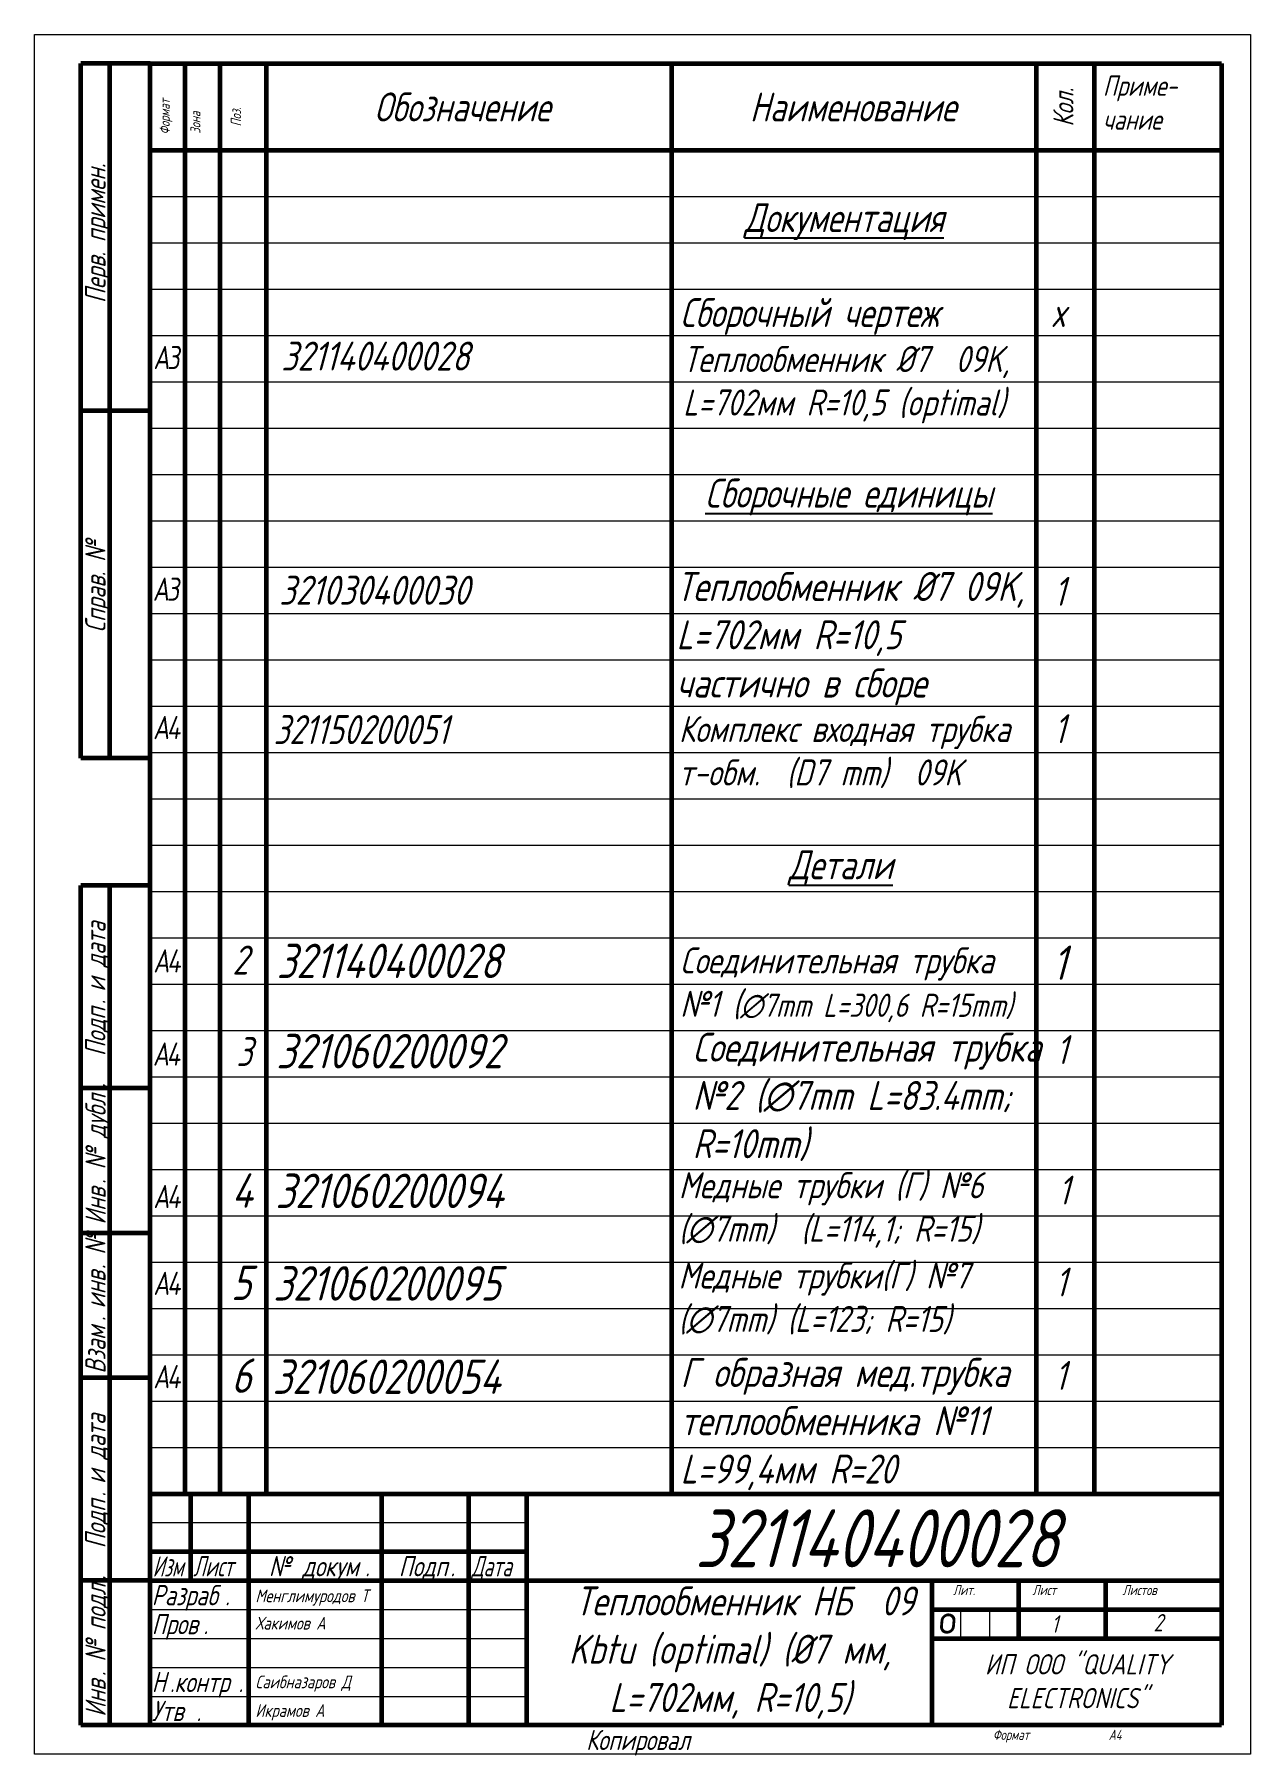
# Model space of a CAD drawing. Header units: millimetres. Extents: x 937859 to 970574, y 987894 to 996517.
# Drawn here: x 966115 to 966535, y 992896 to 993491 of the extents above; entities that cross this region are included whole.
import ezdxf

# ---------------------------------------------------------------- set-up
doc = ezdxf.new("R2010")
doc.units = ezdxf.units.MM
doc.header["$LTSCALE"] = 0.5
doc.linetypes.add('K5LT_BASIC', pattern=[0])
doc.linetypes.add('K5LT_THIN', pattern=[0])
doc.styles.add('KTEXTSTYLE', font='GOST_A.TTF', dxfattribs={"width": 0.96, "oblique": 15, "height": 8})
doc.styles.get("Standard").update_dxf_attribs({"font": 'GOST_A.TTF', "oblique": 15})
doc.styles.add('Table text', font='GOST_A.TTF', dxfattribs={"oblique": 15, "height": 2.8})

msp = doc.modelspace()

# ---------------------------------------------------------------- linework, layer by layer
at = {"linetype": 'K5LT_THIN', "lineweight": 18}
for p, q in [((966114.762, 993490.617), (966534.762, 993490.617)), ((966114.762, 992896.617), (966114.762, 993490.617)), ((966534.762, 993490.617), (966534.762, 992896.617)), ((966154.762, 993434.617), (966166.762, 993434.617)), ((966166.762, 993434.617), (966178.762, 993434.617)), ((966178.762, 993434.617), (966194.762, 993434.617)), ((966194.762, 993434.617), (966334.762, 993434.617)), ((966334.762, 993434.617), (966460.762, 993434.617)), ((966460.762, 993434.617), (966480.762, 993434.617)), ((966480.762, 993434.617), (966524.762, 993434.617)), ((966154.762, 993418.617), (966166.762, 993418.617)), ((966166.762, 993418.617), (966178.762, 993418.617)), ((966178.762, 993418.617), (966194.762, 993418.617)), ((966194.762, 993418.617), (966334.762, 993418.617)), ((966334.762, 993418.617), (966460.762, 993418.617)), ((966460.762, 993418.617), (966480.762, 993418.617)), ((966480.762, 993418.617), (966524.762, 993418.617)), ((966154.762, 993402.617), (966166.762, 993402.617)), ((966166.762, 993402.617), (966178.762, 993402.617)), ((966178.762, 993402.617), (966194.762, 993402.617)), ((966194.762, 993402.617), (966334.762, 993402.617)), ((966334.762, 993402.617), (966460.762, 993402.617)), ((966460.762, 993402.617), (966480.762, 993402.617)), ((966480.762, 993402.617), (966524.762, 993402.617)), ((966154.762, 993386.617), (966166.762, 993386.617)), ((966166.762, 993386.617), (966178.762, 993386.617)), ((966178.762, 993386.617), (966194.762, 993386.617)), ((966194.762, 993386.617), (966334.762, 993386.617)), ((966334.762, 993386.617), (966460.762, 993386.617)), ((966460.762, 993386.617), (966480.762, 993386.617)), ((966480.762, 993386.617), (966524.762, 993386.617)), ((966154.762, 993370.617), (966166.762, 993370.617)), ((966166.762, 993370.617), (966178.762, 993370.617)), ((966178.762, 993370.617), (966194.762, 993370.617)), ((966194.762, 993370.617), (966334.762, 993370.617)), ((966334.762, 993370.617), (966460.762, 993370.617)), ((966460.762, 993370.617), (966480.762, 993370.617)), ((966480.762, 993370.617), (966524.762, 993370.617)), ((966154.762, 993354.617), (966166.762, 993354.617)), ((966166.762, 993354.617), (966178.762, 993354.617)), ((966178.762, 993354.617), (966194.762, 993354.617)), ((966194.762, 993354.617), (966334.762, 993354.617)), ((966334.762, 993354.617), (966460.762, 993354.617)), ((966460.762, 993354.617), (966480.762, 993354.617)), ((966480.762, 993354.617), (966524.762, 993354.617)), ((966154.762, 993338.617), (966166.762, 993338.617)), ((966166.762, 993338.617), (966178.762, 993338.617)), ((966178.762, 993338.617), (966194.762, 993338.617)), ((966194.762, 993338.617), (966334.762, 993338.617)), ((966334.762, 993338.617), (966460.762, 993338.617)), ((966460.762, 993338.617), (966480.762, 993338.617)), ((966480.762, 993338.617), (966524.762, 993338.617)), ((966154.762, 993322.617), (966166.762, 993322.617)), ((966166.762, 993322.617), (966178.762, 993322.617)), ((966178.762, 993322.617), (966194.762, 993322.617)), ((966194.762, 993322.617), (966334.762, 993322.617)), ((966334.762, 993322.617), (966460.762, 993322.617)), ((966460.762, 993322.617), (966480.762, 993322.617)), ((966480.762, 993322.617), (966524.762, 993322.617)), ((966154.762, 993306.617), (966166.762, 993306.617)), ((966166.762, 993306.617), (966178.762, 993306.617)), ((966178.762, 993306.617), (966194.762, 993306.617)), ((966194.762, 993306.617), (966334.762, 993306.617)), ((966334.762, 993306.617), (966460.762, 993306.617)), ((966460.762, 993306.617), (966480.762, 993306.617)), ((966480.762, 993306.617), (966524.762, 993306.617)), ((966154.762, 993290.617), (966166.762, 993290.617)), ((966166.762, 993290.617), (966178.762, 993290.617)), ((966178.762, 993290.617), (966194.762, 993290.617)), ((966194.762, 993290.617), (966334.762, 993290.617)), ((966334.762, 993290.617), (966460.762, 993290.617)), ((966460.762, 993290.617), (966480.762, 993290.617)), ((966480.762, 993290.617), (966524.762, 993290.617)), ((966154.762, 993274.617), (966166.762, 993274.617)), ((966166.762, 993274.617), (966178.762, 993274.617)), ((966178.762, 993274.617), (966194.762, 993274.617)), ((966194.762, 993274.617), (966334.762, 993274.617)), ((966334.762, 993274.617), (966460.762, 993274.617)), ((966460.762, 993274.617), (966480.762, 993274.617)), ((966480.762, 993274.617), (966524.762, 993274.617)), ((966154.762, 993258.617), (966166.762, 993258.617)), ((966166.762, 993258.617), (966178.762, 993258.617)), ((966178.762, 993258.617), (966194.762, 993258.617)), ((966194.762, 993258.617), (966334.762, 993258.617)), ((966334.762, 993258.617), (966460.762, 993258.617)), ((966460.762, 993258.617), (966480.762, 993258.617)), ((966480.762, 993258.617), (966524.762, 993258.617)), ((966154.762, 993242.617), (966166.762, 993242.617)), ((966166.762, 993242.617), (966178.762, 993242.617)), ((966178.762, 993242.617), (966194.762, 993242.617)), ((966194.762, 993242.617), (966334.762, 993242.617)), ((966334.762, 993242.617), (966460.762, 993242.617)), ((966460.762, 993242.617), (966480.762, 993242.617)), ((966480.762, 993242.617), (966524.762, 993242.617)), ((966154.762, 993226.617), (966166.762, 993226.617)), ((966166.762, 993226.617), (966178.762, 993226.617)), ((966178.762, 993226.617), (966194.762, 993226.617)), ((966194.762, 993226.617), (966334.762, 993226.617)), ((966334.762, 993226.617), (966460.762, 993226.617)), ((966460.762, 993226.617), (966480.762, 993226.617)), ((966480.762, 993226.617), (966524.762, 993226.617)), ((966154.762, 993210.617), (966166.762, 993210.617)), ((966166.762, 993210.617), (966178.762, 993210.617)), ((966178.762, 993210.617), (966194.762, 993210.617)), ((966194.762, 993210.617), (966334.762, 993210.617)), ((966334.762, 993210.617), (966460.762, 993210.617)), ((966460.762, 993210.617), (966480.762, 993210.617)), ((966480.762, 993210.617), (966524.762, 993210.617)), ((966154.762, 993194.617), (966166.762, 993194.617)), ((966166.762, 993194.617), (966178.762, 993194.617)), ((966178.762, 993194.617), (966194.762, 993194.617)), ((966194.762, 993194.617), (966334.762, 993194.617)), ((966334.762, 993194.617), (966460.762, 993194.617)), ((966460.762, 993194.617), (966480.762, 993194.617)), ((966480.762, 993194.617), (966524.762, 993194.617)), ((966154.762, 993178.617), (966166.762, 993178.617)), ((966166.762, 993178.617), (966178.762, 993178.617)), ((966178.762, 993178.617), (966194.762, 993178.617)), ((966194.762, 993178.617), (966334.762, 993178.617)), ((966334.762, 993178.617), (966460.762, 993178.617)), ((966460.762, 993178.617), (966480.762, 993178.617)), ((966480.762, 993178.617), (966524.762, 993178.617)), ((966154.762, 993162.617), (966166.762, 993162.617)), ((966166.762, 993162.617), (966178.762, 993162.617)), ((966178.762, 993162.617), (966194.762, 993162.617)), ((966194.762, 993162.617), (966334.762, 993162.617)), ((966334.762, 993162.617), (966460.762, 993162.617)), ((966460.762, 993162.617), (966480.762, 993162.617)), ((966480.762, 993162.617), (966524.762, 993162.617)), ((966154.762, 993146.617), (966166.762, 993146.617)), ((966166.762, 993146.617), (966178.762, 993146.617)), ((966178.762, 993146.617), (966194.762, 993146.617)), ((966194.762, 993146.617), (966334.762, 993146.617)), ((966334.762, 993146.617), (966460.762, 993146.617)), ((966460.762, 993146.617), (966480.762, 993146.617)), ((966480.762, 993146.617), (966524.762, 993146.617)), ((966154.762, 993130.617), (966166.762, 993130.617)), ((966166.762, 993130.617), (966178.762, 993130.617)), ((966178.762, 993130.617), (966194.762, 993130.617)), ((966194.762, 993130.617), (966334.762, 993130.617)), ((966334.762, 993130.617), (966460.762, 993130.617)), ((966460.762, 993130.617), (966480.762, 993130.617)), ((966480.762, 993130.617), (966524.762, 993130.617)), ((966154.762, 993114.617), (966166.762, 993114.617)), ((966166.762, 993114.617), (966178.762, 993114.617)), ((966178.762, 993114.617), (966194.762, 993114.617)), ((966194.762, 993114.617), (966334.762, 993114.617)), ((966334.762, 993114.617), (966460.762, 993114.617)), ((966460.762, 993114.617), (966480.762, 993114.617)), ((966480.762, 993114.617), (966524.762, 993114.617)), ((966154.762, 993098.617), (966166.762, 993098.617)), ((966166.762, 993098.617), (966178.762, 993098.617)), ((966178.762, 993098.617), (966194.762, 993098.617)), ((966194.762, 993098.617), (966334.762, 993098.617)), ((966334.762, 993098.617), (966460.762, 993098.617)), ((966460.762, 993098.617), (966480.762, 993098.617)), ((966480.762, 993098.617), (966524.762, 993098.617)), ((966154.762, 993082.617), (966166.762, 993082.617)), ((966166.762, 993082.617), (966178.762, 993082.617)), ((966178.762, 993082.617), (966194.762, 993082.617)), ((966194.762, 993082.617), (966334.762, 993082.617)), ((966334.762, 993082.617), (966460.762, 993082.617)), ((966460.762, 993082.617), (966480.762, 993082.617)), ((966480.762, 993082.617), (966524.762, 993082.617)), ((966154.762, 993066.617), (966166.762, 993066.617)), ((966166.762, 993066.617), (966178.762, 993066.617)), ((966178.762, 993066.617), (966194.762, 993066.617)), ((966194.762, 993066.617), (966334.762, 993066.617)), ((966334.762, 993066.617), (966460.762, 993066.617)), ((966460.762, 993066.617), (966480.762, 993066.617)), ((966480.762, 993066.617), (966524.762, 993066.617)), ((966154.762, 993050.617), (966166.762, 993050.617)), ((966166.762, 993050.617), (966178.762, 993050.617)), ((966178.762, 993050.617), (966194.762, 993050.617)), ((966194.762, 993050.617), (966334.762, 993050.617)), ((966334.762, 993050.617), (966460.762, 993050.617)), ((966460.762, 993050.617), (966480.762, 993050.617)), ((966480.762, 993050.617), (966524.762, 993050.617)), ((966154.762, 993034.617), (966166.762, 993034.617)), ((966166.762, 993034.617), (966178.762, 993034.617)), ((966178.762, 993034.617), (966194.762, 993034.617)), ((966194.762, 993034.617), (966334.762, 993034.617)), ((966334.762, 993034.617), (966460.762, 993034.617)), ((966460.762, 993034.617), (966480.762, 993034.617)), ((966480.762, 993034.617), (966524.762, 993034.617)), ((966154.762, 993018.617), (966166.762, 993018.617)), ((966166.762, 993018.617), (966178.762, 993018.617)), ((966178.762, 993018.617), (966194.762, 993018.617)), ((966194.762, 993018.617), (966334.762, 993018.617)), ((966334.762, 993018.617), (966460.762, 993018.617)), ((966460.762, 993018.617), (966480.762, 993018.617)), ((966480.762, 993018.617), (966524.762, 993018.617)), ((966154.762, 993002.617), (966166.762, 993002.617)), ((966166.762, 993002.617), (966178.762, 993002.617)), ((966178.762, 993002.617), (966194.762, 993002.617)), ((966194.762, 993002.617), (966334.762, 993002.617)), ((966334.762, 993002.617), (966460.762, 993002.617)), ((966460.762, 993002.617), (966480.762, 993002.617)), ((966480.762, 993002.617), (966524.762, 993002.617)), ((966154.762, 992986.617), (966166.762, 992986.617)), ((966166.762, 992986.617), (966178.762, 992986.617)), ((966178.762, 992986.617), (966194.762, 992986.617)), ((966194.762, 992986.617), (966334.762, 992986.617)), ((966334.762, 992986.617), (966460.762, 992986.617)), ((966460.762, 992986.617), (966480.762, 992986.617)), ((966480.762, 992986.617), (966524.762, 992986.617)), ((966154.762, 992976.617), (966284.762, 992976.617)), ((966154.762, 992946.617), (966188.762, 992946.617)), ((966188.762, 992946.617), (966234.762, 992946.617)), ((966234.762, 992946.617), (966264.762, 992946.617)), ((966264.762, 992946.617), (966284.762, 992946.617)), ((966434.691, 992936.617), (966434.691, 992946.617)), ((966444.726, 992936.617), (966444.726, 992946.617)), ((966154.762, 992936.617), (966188.762, 992936.617)), ((966188.762, 992936.617), (966234.762, 992936.617)), ((966234.762, 992936.617), (966264.762, 992936.617)), ((966264.762, 992936.617), (966284.762, 992936.617)), ((966154.762, 992926.617), (966284.762, 992926.617)), ((966154.762, 992916.617), (966284.762, 992916.617)), ((966534.762, 992896.617), (966114.762, 992896.617))]:
    msp.add_line(p, q, dxfattribs=at)
at = {"linetype": 'K5LT_BASIC', "lineweight": 60}
for p, q in [((966130.762, 993240.617), (966130.762, 993480.617)), ((966154.762, 993480.617), (966130.762, 993480.617)), ((966140.762, 993240.617), (966140.762, 993480.617)), ((966154.762, 993480.617), (966524.762, 993480.617)), ((966154.762, 992906.617), (966154.762, 993480.617)), ((966166.762, 993480.617), (966166.762, 993450.617)), ((966178.762, 993480.617), (966178.762, 993450.617)), ((966194.762, 993480.617), (966194.762, 993450.617)), ((966334.762, 993480.617), (966334.762, 993450.617)), ((966460.762, 993480.617), (966460.762, 993450.617)), ((966480.762, 993480.617), (966480.762, 993450.617)), ((966524.762, 993480.617), (966524.762, 992906.617)), ((966154.762, 993450.617), (966524.762, 993450.617)), ((966166.762, 993450.617), (966166.762, 993434.617)), ((966178.762, 993450.617), (966178.762, 993434.617)), ((966194.762, 993450.617), (966194.762, 993434.617)), ((966334.762, 993450.617), (966334.762, 993434.617)), ((966460.762, 993450.617), (966460.762, 993434.617)), ((966480.762, 993450.617), (966480.762, 993434.617)), ((966166.762, 993434.617), (966166.762, 993418.617)), ((966178.762, 993434.617), (966178.762, 993418.617)), ((966194.762, 993434.617), (966194.762, 993418.617)), ((966334.762, 993434.617), (966334.762, 993418.617)), ((966460.762, 993434.617), (966460.762, 993418.617)), ((966480.762, 993434.617), (966480.762, 993418.617)), ((966166.762, 993418.617), (966166.762, 993402.617)), ((966178.762, 993418.617), (966178.762, 993402.617)), ((966194.762, 993418.617), (966194.762, 993402.617)), ((966334.762, 993418.617), (966334.762, 993402.617)), ((966460.762, 993418.617), (966460.762, 993402.617)), ((966480.762, 993418.617), (966480.762, 993402.617)), ((966166.762, 993402.617), (966166.762, 993386.617)), ((966178.762, 993402.617), (966178.762, 993386.617)), ((966194.762, 993402.617), (966194.762, 993386.617)), ((966334.762, 993402.617), (966334.762, 993386.617)), ((966460.762, 993402.617), (966460.762, 993386.617)), ((966480.762, 993402.617), (966480.762, 993386.617)), ((966166.762, 993386.617), (966166.762, 993370.617)), ((966178.762, 993386.617), (966178.762, 993370.617)), ((966194.762, 993386.617), (966194.762, 993370.617)), ((966334.762, 993386.617), (966334.762, 993370.617)), ((966460.762, 993386.617), (966460.762, 993370.617)), ((966480.762, 993386.617), (966480.762, 993370.617)), ((966166.762, 993370.617), (966166.762, 993354.617)), ((966178.762, 993370.617), (966178.762, 993354.617)), ((966194.762, 993370.617), (966194.762, 993354.617)), ((966334.762, 993370.617), (966334.762, 993354.617)), ((966460.762, 993370.617), (966460.762, 993354.617)), ((966480.762, 993370.617), (966480.762, 993354.617)), ((966154.762, 993360.617), (966130.762, 993360.617)), ((966166.762, 993354.617), (966166.762, 993338.617)), ((966178.762, 993354.617), (966178.762, 993338.617)), ((966194.762, 993354.617), (966194.762, 993338.617)), ((966334.762, 993354.617), (966334.762, 993338.617)), ((966460.762, 993354.617), (966460.762, 993338.617)), ((966480.762, 993354.617), (966480.762, 993338.617)), ((966166.762, 993338.617), (966166.762, 993322.617)), ((966178.762, 993338.617), (966178.762, 993322.617)), ((966194.762, 993338.617), (966194.762, 993322.617)), ((966334.762, 993338.617), (966334.762, 993322.617)), ((966460.762, 993338.617), (966460.762, 993322.617)), ((966480.762, 993338.617), (966480.762, 993322.617)), ((966166.762, 993322.617), (966166.762, 993306.617)), ((966178.762, 993322.617), (966178.762, 993306.617)), ((966194.762, 993322.617), (966194.762, 993306.617)), ((966334.762, 993322.617), (966334.762, 993306.617)), ((966460.762, 993322.617), (966460.762, 993306.617)), ((966480.762, 993322.617), (966480.762, 993306.617)), ((966166.762, 993306.617), (966166.762, 993290.617)), ((966178.762, 993306.617), (966178.762, 993290.617)), ((966194.762, 993306.617), (966194.762, 993290.617)), ((966334.762, 993306.617), (966334.762, 993290.617)), ((966460.762, 993306.617), (966460.762, 993290.617)), ((966480.762, 993306.617), (966480.762, 993290.617)), ((966166.762, 993290.617), (966166.762, 993274.617)), ((966178.762, 993290.617), (966178.762, 993274.617)), ((966194.762, 993290.617), (966194.762, 993274.617)), ((966334.762, 993290.617), (966334.762, 993274.617)), ((966460.762, 993290.617), (966460.762, 993274.617)), ((966480.762, 993290.617), (966480.762, 993274.617)), ((966166.762, 993274.617), (966166.762, 993258.617)), ((966178.762, 993274.617), (966178.762, 993258.617)), ((966194.762, 993274.617), (966194.762, 993258.617)), ((966334.762, 993274.617), (966334.762, 993258.617)), ((966460.762, 993274.617), (966460.762, 993258.617)), ((966480.762, 993274.617), (966480.762, 993258.617)), ((966166.762, 993258.617), (966166.762, 993242.617)), ((966178.762, 993258.617), (966178.762, 993242.617)), ((966194.762, 993258.617), (966194.762, 993242.617)), ((966334.762, 993258.617), (966334.762, 993242.617)), ((966460.762, 993258.617), (966460.762, 993242.617)), ((966480.762, 993258.617), (966480.762, 993242.617)), ((966154.762, 993240.617), (966130.762, 993240.617)), ((966166.762, 993242.617), (966166.762, 993226.617)), ((966178.762, 993242.617), (966178.762, 993226.617)), ((966194.762, 993242.617), (966194.762, 993226.617)), ((966334.762, 993242.617), (966334.762, 993226.617)), ((966460.762, 993242.617), (966460.762, 993226.617)), ((966480.762, 993242.617), (966480.762, 993226.617)), ((966166.762, 993226.617), (966166.762, 993210.617)), ((966178.762, 993226.617), (966178.762, 993210.617)), ((966194.762, 993226.617), (966194.762, 993210.617)), ((966334.762, 993226.617), (966334.762, 993210.617)), ((966460.762, 993226.617), (966460.762, 993210.617)), ((966480.762, 993226.617), (966480.762, 993210.617)), ((966166.762, 993210.617), (966166.762, 993194.617)), ((966178.762, 993210.617), (966178.762, 993194.617)), ((966194.762, 993210.617), (966194.762, 993194.617)), ((966334.762, 993210.617), (966334.762, 993194.617)), ((966460.762, 993210.617), (966460.762, 993194.617)), ((966480.762, 993210.617), (966480.762, 993194.617)), ((966130.762, 992906.617), (966130.762, 993196.617)), ((966154.762, 993196.617), (966130.762, 993196.617)), ((966140.762, 992906.617), (966140.762, 993196.617)), ((966166.762, 993194.617), (966166.762, 993178.617)), ((966178.762, 993194.617), (966178.762, 993178.617)), ((966194.762, 993194.617), (966194.762, 993178.617)), ((966334.762, 993194.617), (966334.762, 993178.617)), ((966460.762, 993194.617), (966460.762, 993178.617)), ((966480.762, 993194.617), (966480.762, 993178.617)), ((966166.762, 993178.617), (966166.762, 993162.617)), ((966178.762, 993178.617), (966178.762, 993162.617)), ((966194.762, 993178.617), (966194.762, 993162.617)), ((966334.762, 993178.617), (966334.762, 993162.617)), ((966460.762, 993178.617), (966460.762, 993162.617)), ((966480.762, 993178.617), (966480.762, 993162.617)), ((966166.762, 993162.617), (966166.762, 993146.617)), ((966178.762, 993162.617), (966178.762, 993146.617)), ((966194.762, 993162.617), (966194.762, 993146.617)), ((966334.762, 993162.617), (966334.762, 993146.617)), ((966460.762, 993162.617), (966460.762, 993146.617)), ((966480.762, 993162.617), (966480.762, 993146.617)), ((966166.762, 993146.617), (966166.762, 993130.617)), ((966178.762, 993146.617), (966178.762, 993130.617)), ((966194.762, 993146.617), (966194.762, 993130.617)), ((966334.762, 993146.617), (966334.762, 993130.617)), ((966460.762, 993146.617), (966460.762, 993130.617)), ((966480.762, 993146.617), (966480.762, 993130.617)), ((966166.762, 993130.617), (966166.762, 993114.617)), ((966178.762, 993130.617), (966178.762, 993114.617)), ((966194.762, 993130.617), (966194.762, 993114.617)), ((966334.762, 993130.617), (966334.762, 993114.617)), ((966460.762, 993130.617), (966460.762, 993114.617)), ((966480.762, 993130.617), (966480.762, 993114.617)), ((966154.762, 993126.617), (966130.762, 993126.617)), ((966166.762, 993114.617), (966166.762, 993098.617)), ((966178.762, 993114.617), (966178.762, 993098.617)), ((966194.762, 993114.617), (966194.762, 993098.617)), ((966334.762, 993114.617), (966334.762, 993098.617)), ((966460.762, 993114.617), (966460.762, 993098.617)), ((966480.762, 993114.617), (966480.762, 993098.617)), ((966166.762, 993098.617), (966166.762, 993082.617)), ((966178.762, 993098.617), (966178.762, 993082.617)), ((966194.762, 993098.617), (966194.762, 993082.617)), ((966334.762, 993098.617), (966334.762, 993082.617)), ((966460.762, 993098.617), (966460.762, 993082.617)), ((966480.762, 993098.617), (966480.762, 993082.617)), ((966166.762, 993082.617), (966166.762, 993066.617)), ((966178.762, 993082.617), (966178.762, 993066.617)), ((966194.762, 993082.617), (966194.762, 993066.617)), ((966334.762, 993082.617), (966334.762, 993066.617)), ((966460.762, 993082.617), (966460.762, 993066.617)), ((966480.762, 993082.617), (966480.762, 993066.617)), ((966154.762, 993076.617), (966130.762, 993076.617)), ((966166.762, 993066.617), (966166.762, 993050.617)), ((966178.762, 993066.617), (966178.762, 993050.617)), ((966194.762, 993066.617), (966194.762, 993050.617)), ((966334.762, 993066.617), (966334.762, 993050.617)), ((966460.762, 993066.617), (966460.762, 993050.617)), ((966480.762, 993066.617), (966480.762, 993050.617)), ((966166.762, 993050.617), (966166.762, 993034.617)), ((966178.762, 993050.617), (966178.762, 993034.617)), ((966194.762, 993050.617), (966194.762, 993034.617)), ((966334.762, 993050.617), (966334.762, 993034.617)), ((966460.762, 993050.617), (966460.762, 993034.617)), ((966480.762, 993050.617), (966480.762, 993034.617)), ((966166.762, 993034.617), (966166.762, 993018.617)), ((966178.762, 993034.617), (966178.762, 993018.617)), ((966194.762, 993034.617), (966194.762, 993018.617)), ((966334.762, 993034.617), (966334.762, 993018.617)), ((966460.762, 993034.617), (966460.762, 993018.617)), ((966480.762, 993034.617), (966480.762, 993018.617)), ((966154.762, 993026.617), (966130.762, 993026.617)), ((966166.762, 993018.617), (966166.762, 993002.617)), ((966178.762, 993018.617), (966178.762, 993002.617)), ((966194.762, 993018.617), (966194.762, 993002.617)), ((966334.762, 993018.617), (966334.762, 993002.617)), ((966460.762, 993018.617), (966460.762, 993002.617)), ((966480.762, 993018.617), (966480.762, 993002.617)), ((966166.762, 993002.617), (966166.762, 992986.617)), ((966178.762, 993002.617), (966178.762, 992986.617)), ((966194.762, 993002.617), (966194.762, 992986.617)), ((966334.762, 993002.617), (966334.762, 992986.617)), ((966460.762, 993002.617), (966460.762, 992986.617)), ((966480.762, 993002.617), (966480.762, 992986.617)), ((966154.762, 992986.617), (966524.762, 992986.617)), ((966154.762, 992906.617), (966154.762, 992986.617)), ((966168.762, 992956.617), (966168.762, 992986.617)), ((966188.762, 992936.617), (966188.762, 992986.617)), ((966234.762, 992936.617), (966234.762, 992986.617)), ((966264.762, 992936.617), (966264.762, 992986.617)), ((966284.762, 992906.617), (966284.762, 992986.617)), ((966154.762, 992966.617), (966168.762, 992966.617)), ((966168.762, 992966.617), (966188.762, 992966.617)), ((966188.762, 992966.617), (966234.762, 992966.617)), ((966234.762, 992966.617), (966264.762, 992966.617)), ((966264.762, 992966.617), (966284.762, 992966.617)), ((966154.762, 992956.617), (966130.762, 992956.617)), ((966154.762, 992956.617), (966168.762, 992956.617)), ((966168.762, 992956.617), (966188.762, 992956.617)), ((966188.762, 992956.617), (966234.762, 992956.617)), ((966234.762, 992956.617), (966264.762, 992956.617)), ((966264.762, 992956.617), (966284.762, 992956.617)), ((966284.762, 992956.617), (966524.762, 992956.617)), ((966424.762, 992906.617), (966424.762, 992956.617)), ((966454.762, 992936.617), (966454.762, 992956.617)), ((966484.762, 992936.617), (966484.762, 992956.617)), ((966424.762, 992946.617), (966454.762, 992946.617)), ((966454.762, 992946.617), (966524.762, 992946.617)), ((966188.762, 992906.617), (966188.762, 992936.617)), ((966234.762, 992906.617), (966234.762, 992936.617)), ((966264.762, 992906.617), (966264.762, 992936.617)), ((966424.762, 992936.617), (966434.691, 992936.617)), ((966434.691, 992936.617), (966444.726, 992936.617)), ((966444.726, 992936.617), (966454.762, 992936.617)), ((966454.762, 992936.617), (966484.762, 992936.617)), ((966484.762, 992936.617), (966524.762, 992936.617)), ((966154.762, 992906.617), (966130.762, 992906.617)), ((966524.762, 992906.617), (966154.762, 992906.617))]:
    msp.add_line(p, q, dxfattribs=at)

# ---------------------------------------------------------------- texts
at = {"style": 'KTEXTSTYLE', "oblique": 15, "width": 0.965}
for s, p in [('и дата', (966139.313, 993160.018)), ('Подп', (966139.313, 993137.728)), ('. ', (966139.313, 993155.539)), ('дубл', (966139.384, 993109.404)), ('.', (966139.384, 993126.732)), ('. № ', (966139.384, 993093.524)), ('Инв', (966139.384, 993079.557)), ('. №', (966139.313, 993064.094)), ('инв', (966139.313, 993050.63)), ('. ', (966139.313, 993046.15)), ('Взам', (966139.313, 993028.098)), ('и дата', (966139.313, 992990.018)), ('Подп', (966139.313, 992967.728)), ('. ', (966139.313, 992985.539)), ('.', (966139.384, 992956.732)), ('подл', (966139.384, 992939.404)), ('. № ', (966139.384, 992923.524)), ('Инв', (966139.384, 992909.557))]:
    msp.add_text(s, height=7, rotation=90.000003, dxfattribs=at).set_placement(p)
at = {"style": 'KTEXTSTYLE', "oblique": 15}
for s, width, p in [('Изм', 0.797, (966155.583, 992957.995)), ('Лист', 0.816, (966169.555, 992958.065)), ('№ ', 0.965, (966195.721, 992958.065)), ('Подп', 0.965, (966240.574, 992958.065)), ('Дата', 0.816, (966265.682, 992958.06)), ('.', 0.797, (966167.648, 992957.995)), ('докум', 0.965, (966207.255, 992958.065)), ('.', 0.965, (966228.929, 992958.065)), ('.', 0.965, (966258.385, 992958.065)), ('Разраб', 0.965, (966155.279, 992948.065)), ('.', 0.965, (966180.574, 992948.065)), ('Пров', 0.965, (966155.279, 992938.065)), ('.', 0.965, (966173.09, 992938.065)), ('Н', 0.965, (966155.279, 992918.065)), ('контр', 0.965, (966163.084, 992918.065)), ('.', 0.965, (966161.502, 992918.065)), ('.', 0.965, (966185.187, 992918.065)), ('Утв', 0.965, (966155.279, 992908.065)), ('.', 0.965, (966170.676, 992908.065)), ('Копировал', 0.965, (966305.279, 992898.06))]:
    msp.add_text(s, height=7, dxfattribs=dict(at, width=width)).set_placement(p)
at = {"attachment_point": 1, "style": 'KTEXTSTYLE'}
for s, insert, char_height, width in [('{\\Q15;\\W0.965;Приме-}', (966483.762, 993476.415), 7, 45.10717), ('{\\Q15;\\W0.965;Обозначение}', (966232.118, 993470.55), 10, 90.64879), ('{\\Q15;\\W0.965;Наименование}', (966361.811, 993470.55), 10, 64.65555), ('{\\Q15;\\W0.965;чание}', (966483.762, 993464.686), 7, 50.46796), ('{\\Q15;\\W0.965;\\LДокументация}', (966359.958, 993432.326), 10, 73.33507), ('{\\Q15;\\W0.965;Сборочный чертеж}', (966337.762, 993399.55), 10, 148.01606), ('{\\Q15;\\W0.965;\\LСборочные единицы}', (966346.351, 993337.177), 10, 126.27359), ('{\\Q15;\\W0.965;\\LДетали}', (966375.241, 993208.83), 10, 40.88115)]:
    msp.add_mtext(s, dxfattribs=dict(at, insert=insert, char_height=char_height, width=width))
at = {"char_height": 7, "attachment_point": 1, "style": 'KTEXTSTYLE'}
for s, insert, width, rotation in [('{\\Q15;\\W0.965;Кол.}', (966466.608, 993458.764), 23.47075, 90), ('{\\Q15;\\W0.965;Перв. примен.}', (966132.308, 993397.836), 79.52135, 90.000003), ('{\\Q15;\\W0.965;Справ. №}', (966132.308, 993284.063), 58.18247, 90.000003)]:
    msp.add_mtext(s, dxfattribs=dict(at, insert=insert, width=width, rotation=rotation))
at = {"char_height": 5, "attachment_point": 1, "rotation": 90, "style": 'KTEXTSTYLE'}
for s, insert in [('\\H3.5;\\W0.965;\\Q15;\\Q15;\\W0.946;Формат', (966157.996, 993456.033)), ('\\H3.5;\\W0.965;\\Q15;\\Q15;Зона', (966168.608, 993456.31)), ('\\H3.5;\\W0.965;\\Q15;\\Q15;Поз.', (966182.608, 993458.857))]:
    msp.add_mtext(s, dxfattribs=dict(at, insert=insert))
at = {"attachment_point": 1, "style": 'KTEXTSTYLE'}
for s, insert, char_height in [('{\\Q15;\\W0.965;х}', (966466.164, 993399.55), 10), ('{\\Q9;\\W0.965;\\T0.75;А3}', (966155.837, 993383.015), 8), ('{\\Q9;\\W0.965;\\T0.75;А3}', (966155.674, 993303.015), 8), ('{\\H2x;\\Q15;\\W0.965;1}', (966466.825, 993303.265), 5), ('{\\Q9;\\W0.965;\\T0.75;А4}', (966155.746, 993255.209), 8), ('{\\H2x;\\Q15;\\W0.965;1}', (966466.825, 993255.825), 5), ('{\\Q9;\\W0.965;\\T0.75;А4}', (966155.837, 993174.613), 8), ('{\\Q9;\\W0.965;\\T0.75;А4}', (966155.697, 993142.459), 8), ('{\\H2x;\\Q15;\\W0.965;3}', (966184.476, 993144.323), 5), ('{\\H2x;\\Q15;\\W0.965;1}', (966467.594, 993145.003), 5), ('{\\H2x;\\Q15;\\W0.965;1}', (966468.265, 993096.473), 5), ('{\\Q9;\\W0.965;\\T0.75;А4}', (966155.837, 993093.235), 8), ('{\\H2x;\\Q15;\\W0.965;1}', (966467.281, 993064.736), 5), ('{\\Q9;\\W0.965;\\T0.75;А4}', (966155.837, 993063.251), 8), ('{\\Q9;\\W0.965;\\T0.75;А4}', (966155.837, 993031.029), 8), ('{\\H2x;\\Q15;\\W0.965;1}', (966467.111, 993032.473), 5), ('\\H3.5;\\W0.965;\\Q15;\\Q15;Лит.', (966431.983, 992955.07), 5), ('\\H3.5;\\W0.965;\\Q15;\\Q15;Лист', (966459.413, 992955.07), 5), ('\\H3.5;\\W0.965;\\Q15;\\Q15;Листов', (966490.523, 992955.07), 5), ('{\\Q15;\\W0.965;1}', (966465.904, 992944.592), 6), ('{\\Q15;\\W0.965;2}', (966501.265, 992945.05), 6), ('\\H3.5;\\W0.965;\\Q15;\\Q15;Формат', (966445.762, 992905.07), 5), ('\\H3.5;\\W0.965;\\Q15;\\Q15;A4', (966485.762, 992905.07), 5)]:
    msp.add_mtext(s, dxfattribs=dict(at, insert=insert, char_height=char_height))
at = {"attachment_point": 1}
for s, insert, char_height, width in [('  321140400028', (966189.703, 993384.516), 10, 91.95764), ('Теплообменник %%C7  09K, L=702мм R=10,5 (optimal) ', (966338.775, 993382.995), 9, 128.15758), ('321030400030', (966199.255, 993303.646), 10, 233.4629)]:
    msp.add_mtext(s, dxfattribs=dict(at, insert=insert, char_height=char_height, width=width))
at = {"attachment_point": 1, "style": 'Table text'}
for s, width, insert, char_height in [('Теплообменник %%C7 09K, L=702мм R=10,5 частично в сборе', 125.79032, (966336.513, 993304.936), 10), ('2', 3.95012, (966183.107, 993175.921), 10), ('321140400028', 48.47861, (966198.447, 993176.575), 11.9), ('Соединительная трубка №1 ({\\H0.88889x;∅7mm L=300,6 R=15mm)}', 125.75919, (966337.758, 993175.304), 9), ('1', 4.39678, (966466.299, 993175.956), 11.9), ('321060200092', 48.47861, (966198.321, 993145.413), 11.9), ('Соединительная трубка №2 (∅7mm L=83.4mm; R=10mm)', 124.48018, (966342.075, 993145.817), 10), ('4', 3.95012, (966182.852, 993097.27), 11.9), ('321060200094', 48.47861, (966198.047, 993097.16), 11.9), ('Медные трубки (Г) №6   (∅7mm)  (L=114,1; R=15)', 132.33917, (966337.286, 993097.636), 9), ('5', 3.95012, (966182.62, 993065.401), 11.9), ('321060200095', 48.47861, (966197.273, 993065.195), 11.9), ('Медные трубки(Г) №7 (∅7mm) (L=123; R=15)', 132.78675, (966337.186, 993066.467), 9), ('6', 3.95012, (966182.729, 993033.341), 11.9), ('321060200054', 48.47861, (966197.029, 993032.956), 11.9), ('Г образная мед.трубка теплообменника №11 L=99,4мм R=20', 130.02493, (966337.894, 993033.468), 10)]:
    msp.add_mtext_dynamic_manual_height_columns(s, width=width, gutter_width=13.929, heights=[0], dxfattribs=dict(at, insert=insert, char_height=char_height))
at = {"attachment_point": 1}
for s, width, gutter_width, insert, char_height in [('{\\W0.965;321150200051}', 254.09307, 0.554, (966197.316, 993255.523), 10), ('Комплекс входная трубка т-обм.  (D7 mm)  09K ', 128.39514, 0.554, (966337.308, 993255.219), 9), ('Менглимуродов Т', 55.59894, 1, (966191.09, 992953.522), 4.4), ('Хакимов А', 61.42968, 1, (966191.09, 992944.086), 4.4), ('{\\fGOST Common|b0|i0|c0|p34;\\Q5;o}', 5, 1, (966426.421, 992948.218), 10), ('\\pxqc;ИП ООО "QUALITY \\PELECTRONICS"', 126.37678, 0.187, (966411.751, 992931.177), 7), ('Саибназаров Д', 54.41751, 1, (966191.09, 992923.796), 4.4), ('Икрамов А', 56.63318, 1, (966191.09, 992913.921), 4.4)]:
    msp.add_mtext_dynamic_manual_height_columns(s, width=width, gutter_width=gutter_width, heights=[0], dxfattribs=dict(at, insert=insert, char_height=char_height))
at = {"lineweight": 25, "attachment_point": 1}
for s, width, insert, char_height in [('{\\W0.965;   321140400028}', 458.28124, (966313.237, 992981.192), 20), ('\\pxqc;  Теплообменник НБ  09 Kbtu (optimal) (%%C7 мм, L=702мм, R=10,5)            ', 130, (966290, 992954.557), 10)]:
    msp.add_mtext_dynamic_manual_height_columns(s, width=width, gutter_width=42.285, heights=[0], dxfattribs=dict(at, insert=insert, char_height=char_height))

doc.saveas('drawing.dxf')
